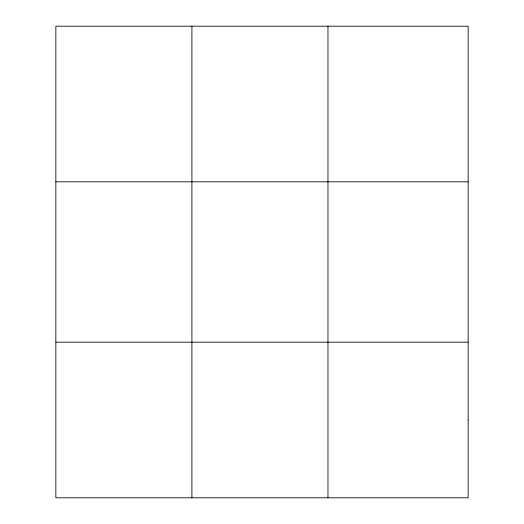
<?xml version="1.0" encoding="UTF-8"?>
<svg xmlns="http://www.w3.org/2000/svg" width="524" height="524" viewBox="0 0 524 524"><rect width="100%" height="100%" fill="white"/><g stroke="black" fill="none" stroke-linecap="round" stroke-linejoin="round"><path stroke-width="0.79" d="M191.908 497.8L191.908 26.2M327.965 497.8L327.965 26.2M55.852 181.828L468.148 181.828M55.852 342.172L468.148 342.172M468.148 419.986L468.148 497.8L55.852 497.8L55.852 26.2L468.148 26.2L468.148 419.986"/></g></svg>
